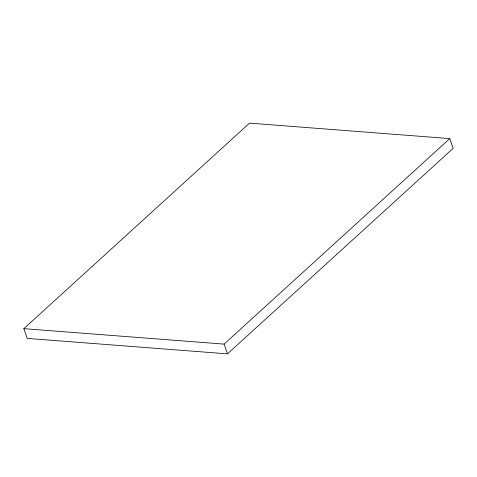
<?xml version="1.0" encoding="UTF-8"?>
<svg xmlns="http://www.w3.org/2000/svg" width="477" height="477" viewBox="0 0 477 477"><rect width="100%" height="100%" fill="white"/><g stroke="black" fill="none" stroke-linecap="round" stroke-linejoin="round"><path stroke-width="0.72" d="M23.85 328.659L249.525 123.138L449.775 138.598L453.15 148.341L227.475 353.862L27.225 338.402L23.85 328.659L224.101 344.114L449.775 138.598M224.101 344.114L227.475 353.862"/></g></svg>
